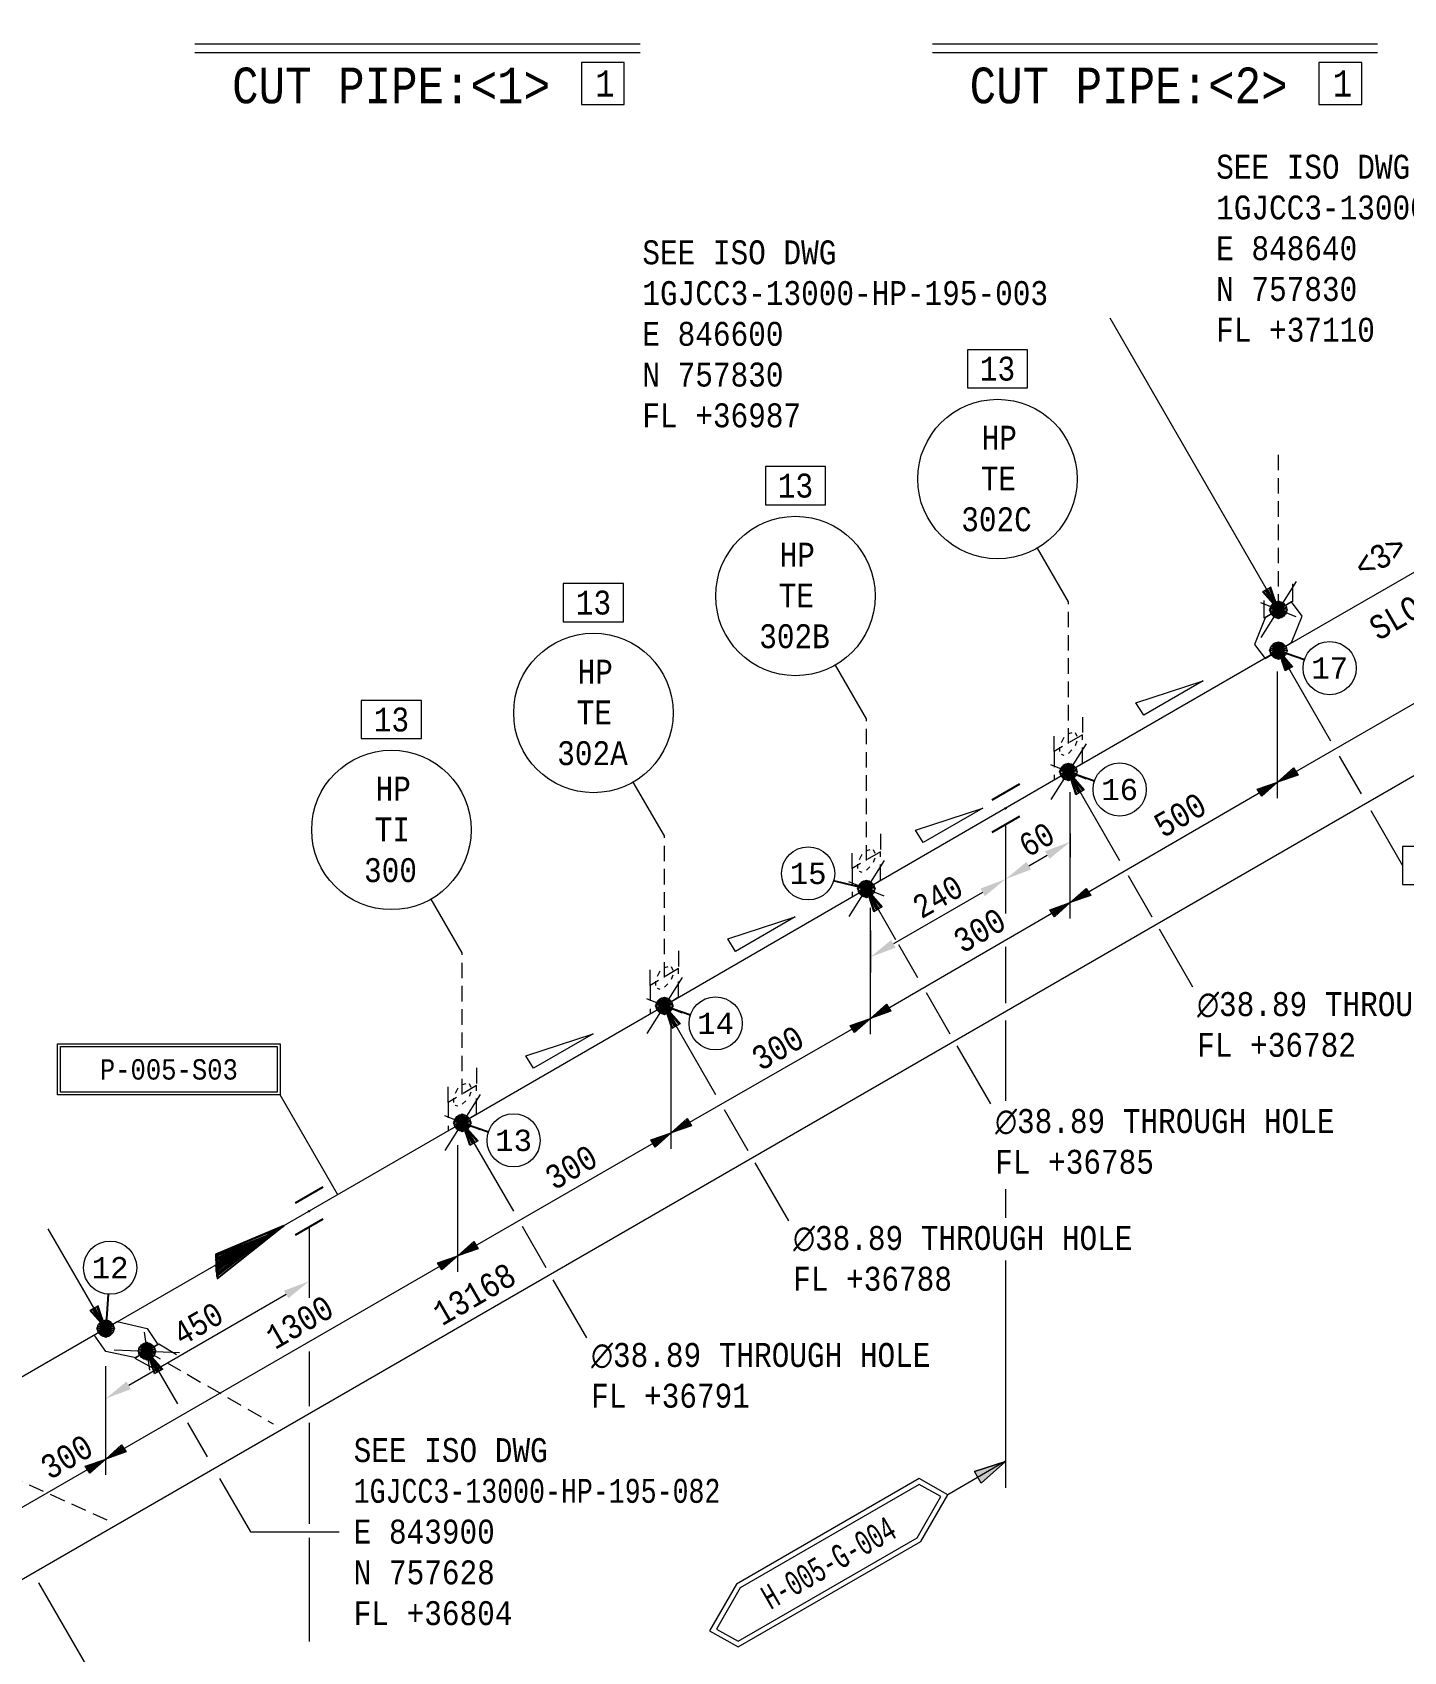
# Model space of a CAD drawing. Extents: x 0 to 841, y 0 to 594.
# Drawn here: x 288.5 to 443.3, y 307.4 to 490.2 of the extents above; entities that cross this region are included whole.
import ezdxf
from ezdxf.enums import TextEntityAlignment as Align

# ---------------------------------------------------------------- set-up
doc = ezdxf.new("R2010")
doc.units = 0
doc.header["$LTSCALE"] = 7
doc.header["$MEASUREMENT"] = 0
doc.linetypes.add('HIDDEN', pattern=[0.375, 0.25, -0.125])
for name, color, linetype in [('1', 7, 'Continuous'), ('2', 2, 'Continuous'), ('3', 7, 'Continuous'), ('4', 7, 'Continuous'), ('FAB', 2, 'Continuous'), ('SH', 4, 'Continuous'), ('SUPT', 4, 'Continuous'), ('T-TEXT1', 7, 'Continuous')]:
    doc.layers.add(name, color=color, linetype=linetype)
doc.styles.add('MARKING', font='monotxt.shx', dxfattribs={"width": 0.85, "height": 2.6})
doc.styles.get("Standard").update_dxf_attribs({"font": 'txt.shx'})
doc.styles.add('TXT', font='monotxt.shx')
doc.dimstyles.get("Standard").update_dxf_attribs({"dimtxt": 0.18, "dimasz": 0.18, "dimexe": 0.18, "dimexo": 0.0625, "dimgap": 0.09, "dimtad": 0, "dimtih": 1, "dimtoh": 1, "dimdec": 4, "dimzin": 0, "dimdsep": 46, "dimtxsty": 'Standard', "dimcen": 0.09, "dimadec": 0, "dimazin": 0, "dimtfac": 1, "dimtdec": 4, "dimtofl": 0, "dimtmove": 0, "dimatfit": 0, "dimfxl": 1, "dimtolj": 1, "dimtzin": 0, "dimarcsym": 0})

# ---------------------------------------------------------------- blocks, each defined once
blk = doc.blocks.new('ARO_E1')
at = {"layer": '2', "color": 2, "linetype": 'Continuous'}
blk.add_lwpolyline([(-1.075, -0.6125), (-1.2375, -0.4875), (0, 0), (-0.925, -0.7), (-1.2125, -0.5125), (-0.1, -0.0625), (-0.925, -0.7), (-1.2, -0.525), (-0.225, -0.1125), (-0.9375, -0.675), (-1.175, -0.5375), (-0.325, -0.175), (-0.975, -0.6625), (-1.15, -0.5625), (-0.4125, -0.225), (-0.9875, -0.6625), (-1.1375, -0.55), (-0.525, -0.3), (-1, -0.6375), (-1.1, -0.575), (-0.625, -0.35), (-1.0375, -0.625), (-1.0875, -0.5875), (-0.725, -0.425), (-1.05, -0.6125), (-1.075, -0.6125), (0, 0)], dxfattribs=at)
blk = doc.blocks.new('ARO_U1')
at = {"layer": '2', "color": 2, "linetype": 'Continuous', "xscale": 0.9999990990353698, "yscale": 0.9999990990353698, "rotation": 59.99997019629861}
blk.add_blockref('ARO_E1', (0, 0), dxfattribs=at)
blk = doc.blocks.new('L6')
at = {"layer": 'SH', "color": 4}
for p, q in [((1.58, 2.73), (-1.54, 0.93)), ((1.58, -0.91), (-1.54, -2.71))]:
    blk.add_line(p, q, dxfattribs=at)
at = {"layer": 'SUPT', "lineweight": 0}
blk.add_circle((0, 0), 0.0769, dxfattribs=at)
blk = doc.blocks.new('*D13')
at = {"layer": 'Defpoints', "color": 0, "linetype": 'Continuous', "lineweight": 0}
for p in [(319.77, 355.33), (296.82, 336), (296.82, 335.08)]:
    blk.add_point(p, dxfattribs=at)
at = {"layer": 'SUPT', "color": 4, "linetype": 'Continuous', "lineweight": 0}
for p, q in [((319.77, 355.33), (319.77, 347.52)), ((317.18, 347.75), (299.42, 337.5)), ((296.82, 335.08), (296.82, 337.73))]:
    blk.add_line(p, q, dxfattribs=at)
for points in [[(316.93, 348.18), (317.43, 347.32), (319.77, 349.25)], [(299.17, 337.93), (299.67, 337.07), (296.82, 336)]]:
    blk.add_solid(points, dxfattribs=at)
at = {"layer": 'SUPT', "color": 4, "linetype": 'Continuous', "lineweight": 0, "insert": (307.25, 344.44), "char_height": 2.6, "attachment_point": 5, "rotation": 30, "style": 'MARKING'}
blk.add_mtext('\\A1;450', dxfattribs=at)
blk = doc.blocks.new('TRI')
at = {"lineweight": 0}
blk.add_hatch(color=4, dxfattribs=at).paths.add_polyline_path([(340.4, 360.05), (339.74, 356.85), (341.07, 356.85)])
at = {"layer": 'SUPT', "lineweight": 0}
blk.add_line((340.4, 360.05), (339.74, 356.85), dxfattribs=at)
blk.add_lwpolyline([(340.4, 360.05), (341.07, 356.85), (339.74, 356.85), (340.4, 360.05), (341.07, 356.85)], dxfattribs=at)

msp = doc.modelspace()

# ---------------------------------------------------------------- linework, layer by layer
at = {"layer": '1', "color": 1, "linetype": 'Continuous', "lineweight": 0}
for p, q in [((475.67, 447.25), (429.17, 420.43)), ((429.17, 420.43), (405.47, 406.73)), ((405.47, 406.73), (382.67, 393.53)), ((382.67, 393.53), (359.87, 380.33)), ((359.87, 380.33), (337.07, 367.13)), ((337.07, 367.13), (296.82, 343.91)), ((296.82, 343.91), (276.39, 332.11))]:
    msp.add_line(p, q, dxfattribs=at)
at = {"layer": '1', "color": 2, "linetype": 'Continuous', "lineweight": 0}
for points in [[(427.37, 427.05), (429.17, 425.03), (428.32, 427.6), (427.37, 427.05)], [(427.47, 427.11), (429.17, 425.03), (428.23, 427.55)], [(427.66, 427.22), (429.17, 425.03), (428.14, 427.5)], [(427.76, 427.28), (429.17, 425.03), (427.94, 427.38)], [(406.32, 404.16), (405.47, 406.73), (407.27, 404.71), (406.32, 404.16)], [(406.42, 404.22), (405.47, 406.73), (407.18, 404.66)], [(406.61, 404.33), (405.47, 406.73), (407.09, 404.61)], [(406.71, 404.39), (405.47, 406.73), (406.89, 404.49)], [(383.52, 390.96), (382.67, 393.53), (384.47, 391.51), (383.52, 390.96)], [(383.62, 391.02), (382.67, 393.53), (384.38, 391.46)], [(383.81, 391.13), (382.67, 393.53), (384.29, 391.41)], [(383.91, 391.19), (382.67, 393.53), (384.09, 391.29)], [(360.72, 377.76), (359.87, 380.33), (361.67, 378.31), (360.72, 377.76)], [(360.82, 377.82), (359.87, 380.33), (361.58, 378.26)], [(361.01, 377.93), (359.87, 380.33), (361.49, 378.21)], [(361.11, 377.99), (359.87, 380.33), (361.29, 378.09)], [(337.92, 364.56), (337.07, 367.13), (338.87, 365.11), (337.92, 364.56)], [(338.02, 364.62), (337.07, 367.13), (338.78, 365.06)], [(338.21, 364.73), (337.07, 367.13), (338.69, 365.01)], [(338.31, 364.79), (337.07, 367.13), (338.49, 364.89)], [(295.02, 345.93), (296.82, 343.91), (295.97, 346.48), (295.02, 345.93)], [(295.11, 345.99), (296.82, 343.91), (295.88, 346.43)], [(295.31, 346.1), (296.82, 343.91), (295.78, 346.38)], [(295.41, 346.16), (296.82, 343.91), (295.59, 346.27)], [(302.32, 338.79), (301.47, 341.36), (303.27, 339.34), (302.32, 338.79)], [(302.41, 338.85), (301.47, 341.36), (303.18, 339.29)], [(302.61, 338.96), (301.47, 341.36), (303.08, 339.24)], [(302.71, 339.02), (301.47, 341.36), (302.89, 339.13)]]:
    msp.add_lwpolyline(points, dxfattribs=at)
at = {"layer": '3', "color": 2, "linetype": 'Continuous', "lineweight": 0}
for p, q in [((429.09, 405.58), (575.52, 490.2)), ((107.31, 211.62), (583.22, 486.47)), ((405.69, 391.99), (429.09, 405.58)), ((383.13, 378.92), (405.69, 391.99)), ((360.65, 366), (383.13, 378.92)), ((336.57, 352.12), (360.65, 366)), ((107.31, 219.9), (336.57, 352.12))]:
    msp.add_line(p, q, dxfattribs=at)
at = {"layer": '3', "color": 2, "linetype": 'HIDDEN', "lineweight": 0}
for p, q in [((429.17, 425.03), (429.17, 443.03)), ((405.47, 409.93), (405.47, 425.93)), ((382.67, 396.73), (382.67, 412.73)), ((407.07, 412.93), (407.07, 410.93)), ((403.87, 409.03), (403.87, 411.03)), ((407.07, 410.93), (403.87, 409.03)), ((404.47, 409.53), (404.47, 409.03)), ((404.97, 410.63), (404.67, 410.03)), ((405.87, 411.13), (405.47, 411.03)), ((406.47, 410.73), (406.27, 411.13)), ((406.27, 409.73), (406.47, 410.23)), ((404.67, 408.73), (404.97, 408.63)), ((405.47, 408.83), (405.87, 409.23)), ((359.87, 383.53), (359.87, 399.53)), ((384.27, 399.73), (384.27, 397.73)), ((381.07, 395.83), (381.07, 397.83)), ((384.27, 397.73), (381.07, 395.83)), ((382.17, 397.43), (381.87, 396.83)), ((383.07, 397.93), (382.67, 397.83)), ((383.67, 397.53), (383.47, 397.93)), ((383.47, 396.53), (383.67, 397.03)), ((381.67, 396.33), (381.67, 395.83)), ((381.87, 395.53), (382.17, 395.43)), ((382.67, 395.63), (383.07, 396.03)), ((337.07, 370.33), (337.07, 386.33)), ((361.47, 386.53), (361.47, 384.53)), ((358.27, 382.63), (358.27, 384.63)), ((361.47, 384.53), (358.27, 382.63)), ((359.37, 384.23), (359.07, 383.63)), ((360.27, 384.73), (359.87, 384.63)), ((360.87, 384.33), (360.67, 384.73)), ((360.67, 383.33), (360.87, 383.83)), ((358.87, 383.13), (358.87, 382.63)), ((359.07, 382.33), (359.37, 382.23)), ((359.87, 382.43), (360.27, 382.83)), ((338.67, 373.33), (338.67, 371.33)), ((335.47, 369.43), (335.47, 371.43)), ((338.67, 371.33), (335.47, 369.43)), ((336.57, 371.03), (336.27, 370.43)), ((337.47, 371.53), (337.07, 371.43)), ((338.07, 371.13), (337.87, 371.53)), ((336.07, 369.93), (336.07, 369.43)), ((337.07, 369.23), (337.47, 369.63)), ((337.87, 370.13), (338.07, 370.63)), ((336.27, 369.13), (336.57, 369.03))]:
    msp.add_line(p, q, dxfattribs=at)
at = {"layer": '3', "color": 2, "linetype": 'Continuous', "lineweight": 0}
for points in [[(350.51, 482.06), (355.35, 482.06), (355.35, 486.79), (350.51, 486.79), (350.51, 482.06)], [(433.75, 482.06), (438.59, 482.06), (438.59, 486.79), (433.75, 486.79), (433.75, 482.06)], [(394.07, 450.09), (400.87, 450.09), (400.87, 454.39), (394.07, 454.39), (394.07, 450.09)], [(371.27, 436.89), (378.07, 436.89), (378.07, 441.19), (371.27, 441.19), (371.27, 436.89)], [(348.47, 423.69), (355.27, 423.69), (355.27, 427.99), (348.47, 427.99), (348.47, 423.69)], [(429.93, 418.15), (429.17, 420.43), (430.76, 418.59), (429.93, 418.15)], [(430.06, 418.18), (429.17, 420.43), (430.62, 418.55)], [(430.11, 418.27), (429.17, 420.43), (430.57, 418.47)], [(430.25, 418.31), (429.17, 420.43), (430.44, 418.43)], [(325.67, 410.49), (332.47, 410.49), (332.47, 414.79), (325.67, 414.79), (325.67, 410.49)], [(431.39, 406.38), (429.09, 405.58), (430.89, 407.18), (431.39, 406.38)], [(431.29, 406.48), (429.09, 405.58), (430.99, 407.08)], [(431.29, 406.58), (429.09, 405.58), (430.99, 406.98)], [(431.19, 406.68), (429.09, 405.58), (431.09, 406.88)], [(426.79, 404.78), (429.09, 405.58), (427.29, 403.98), (426.79, 404.78)], [(426.89, 404.68), (429.09, 405.58), (427.19, 404.08)], [(426.89, 404.58), (429.09, 405.58), (427.19, 404.18)], [(426.99, 404.48), (429.09, 405.58), (427.09, 404.28)], [(443.18, 394.02), (447.58, 394.02), (447.58, 398.32), (443.18, 398.32), (443.18, 394.02)], [(407.99, 392.78), (405.69, 391.98), (407.49, 393.58), (407.99, 392.78)], [(407.89, 392.88), (405.69, 391.98), (407.59, 393.48)], [(407.89, 392.98), (405.69, 391.98), (407.59, 393.38)], [(407.79, 393.08), (405.69, 391.98), (407.69, 393.28)], [(403.39, 391.18), (405.69, 391.98), (403.89, 390.38), (403.39, 391.18)], [(403.49, 391.08), (405.69, 391.98), (403.79, 390.48)], [(403.49, 390.98), (405.69, 391.98), (403.79, 390.58)], [(403.59, 390.88), (405.69, 391.98), (403.69, 390.68)], [(385.43, 379.72), (383.13, 378.92), (384.93, 380.52), (385.43, 379.72)], [(385.33, 379.82), (383.13, 378.92), (385.03, 380.42)], [(385.33, 379.92), (383.13, 378.92), (385.03, 380.32)], [(385.23, 380.02), (383.13, 378.92), (385.13, 380.22)], [(380.83, 378.12), (383.13, 378.92), (381.33, 377.32), (380.83, 378.12)], [(380.93, 378.02), (383.13, 378.92), (381.23, 377.42)], [(380.93, 377.92), (383.13, 378.92), (381.23, 377.52)], [(381.03, 377.82), (383.13, 378.92), (381.13, 377.62)], [(362.95, 366.8), (360.65, 366), (362.45, 367.6), (362.95, 366.8)], [(362.85, 366.9), (360.65, 366), (362.55, 367.5)], [(362.85, 367), (360.65, 366), (362.55, 367.4)], [(358.35, 365.2), (360.65, 366), (358.85, 364.4), (358.35, 365.2)], [(358.45, 365.1), (360.65, 366), (358.75, 364.5)], [(358.45, 365), (360.65, 366), (358.75, 364.6)], [(358.55, 364.9), (360.65, 366), (358.65, 364.7)], [(362.75, 367.1), (360.65, 366), (362.65, 367.3)], [(338.87, 352.92), (336.57, 352.12), (338.37, 353.72), (338.87, 352.92)], [(338.77, 353.02), (336.57, 352.12), (338.47, 353.62)], [(338.77, 353.12), (336.57, 352.12), (338.47, 353.52)], [(338.67, 353.22), (336.57, 352.12), (338.57, 353.42)], [(334.27, 351.32), (336.57, 352.12), (334.77, 350.52), (334.27, 351.32)], [(334.37, 351.22), (336.57, 352.12), (334.67, 350.62)], [(334.37, 351.12), (336.57, 352.12), (334.67, 350.72)], [(334.47, 351.02), (336.57, 352.12), (334.57, 350.82)], [(294.52, 328.38), (296.82, 329.18), (295.02, 327.58), (294.52, 328.38)], [(294.62, 328.28), (296.82, 329.18), (294.92, 327.68)], [(294.62, 328.18), (296.82, 329.18), (294.92, 327.78)], [(294.72, 328.08), (296.82, 329.18), (294.82, 327.88)], [(299.12, 329.98), (296.82, 329.18), (298.62, 330.78), (299.12, 329.98)], [(299.02, 330.08), (296.82, 329.18), (298.72, 330.68)], [(299.02, 330.18), (296.82, 329.18), (298.72, 330.58)], [(298.92, 330.28), (296.82, 329.18), (298.82, 330.48)]]:
    msp.add_lwpolyline(points, dxfattribs=at)
for centre in [(397.47, 439.79), (374.67, 426.59), (351.87, 413.39), (329.07, 400.19)]:
    msp.add_circle(centre, 9, dxfattribs=at)
at = {"layer": '4', "color": 2, "linetype": 'HIDDEN', "lineweight": 0}
for p, q in [((407.07, 410.93), (403.87, 409.03)), ((407.07, 407.73), (407.07, 410.93)), ((403.87, 409.03), (403.87, 405.83)), ((405.47, 406.73), (407.07, 407.73)), ((403.87, 405.83), (405.47, 406.73)), ((384.27, 397.73), (381.07, 395.83)), ((384.27, 394.53), (384.27, 397.73)), ((381.07, 395.83), (381.07, 392.63)), ((381.07, 392.63), (382.67, 393.53)), ((382.67, 393.53), (384.27, 394.53)), ((361.47, 384.53), (358.27, 382.63)), ((361.47, 381.33), (361.47, 384.53)), ((358.27, 382.63), (358.27, 379.43)), ((358.27, 379.43), (359.87, 380.33)), ((359.87, 380.33), (361.47, 381.33)), ((338.67, 371.33), (335.47, 369.43)), ((338.67, 368.13), (338.67, 371.33)), ((335.47, 369.43), (335.47, 366.23)), ((337.07, 367.13), (338.67, 368.13)), ((335.47, 366.23), (337.07, 367.13))]:
    msp.add_line(p, q, dxfattribs=at)
at = {"layer": '4', "color": 2, "linetype": 'Continuous', "lineweight": 0}
for points in [[(420.67, 417.03), (413.97, 413.13), (413.07, 414.53), (420.67, 417.03)], [(395.8, 402.65), (389.1, 398.75), (388.2, 400.15), (395.8, 402.65)], [(374.62, 390.38), (367.92, 386.48), (367.02, 387.88), (374.62, 390.38)], [(351.82, 377.18), (345.12, 373.28), (344.22, 374.68), (351.82, 377.18)]]:
    msp.add_lwpolyline(points, dxfattribs=at)
at = {"layer": 'FAB', "color": 2, "linetype": 'Continuous', "lineweight": 0}
for p, q in [((306.89, 488.91), (357.13, 488.91)), ((390.13, 488.91), (440.37, 488.91)), ((306.89, 487.93), (357.13, 487.93)), ((390.13, 487.93), (440.37, 487.93))]:
    msp.add_line(p, q, dxfattribs=at)
at = {"layer": 'FAB', "lineweight": 0}
for p, q in [((429.17, 425.03), (410.17, 457.94)), ((429.17, 420.43), (435.06, 410.23)), ((436.04, 408.53), (438.5, 404.27)), ((405.47, 406.73), (411.24, 396.74)), ((439.59, 402.38), (443.18, 396.17)), ((412.21, 395.05), (414.9, 390.39)), ((382.67, 393.53), (385.96, 387.83)), ((415.7, 389.01), (419.47, 382.48)), ((386.3, 387.24), (388.44, 383.54)), ((359.87, 380.33), (365.64, 370.34)), ((389.41, 381.85), (392.1, 377.19)), ((392.9, 375.81), (396.67, 369.28)), ((366.61, 368.65), (369.3, 363.99)), ((337.07, 367.13), (342.84, 357.14)), ((370.1, 362.61), (373.87, 356.08)), ((296.82, 343.91), (290.32, 355.17)), ((343.81, 355.45), (346.5, 350.79)), ((347.3, 349.41), (351.07, 342.88)), ((301.47, 341.36), (304.91, 335.4)), ((306.06, 333.27), (308.28, 329.43)), ((309.68, 327), (313.16, 320.98)), ((289.25, 315.2), (295.22, 304.85))]:
    msp.add_line(p, q, dxfattribs=at)
at = {"layer": 'FAB', "linetype": 'Continuous', "lineweight": 0}
for p, q in [((405.47, 425.93), (401.97, 431.99)), ((382.67, 412.73), (379.17, 418.79)), ((429.09, 403.79), (429.09, 418.06)), ((359.87, 399.53), (356.37, 405.59)), ((405.69, 390.19), (405.69, 404.46)), ((337.07, 386.33), (333.57, 392.39)), ((383.13, 377.13), (383.13, 391.4)), ((360.65, 364.21), (360.65, 378.48)), ((323.01, 359.02), (316.51, 370.28)), ((336.57, 350.33), (336.57, 364.6)), ((296.82, 327.39), (296.82, 339.66)), ((313.16, 320.98), (323.16, 320.98))]:
    msp.add_line(p, q, dxfattribs=at)
at = {"layer": 'FAB'}
for p, q in [((429.17, 420.43), (432.12, 419.42)), ((405.47, 406.73), (408.42, 405.72)), ((382.67, 393.53), (378.98, 394.44)), ((359.87, 380.33), (362.82, 379.32)), ((337.07, 367.13), (340.02, 366.12)), ((297.1, 347.79), (296.82, 343.91))]:
    msp.add_line(p, q, dxfattribs=at)
at = {"layer": 'FAB', "color": 2, "linetype": 'Continuous', "lineweight": 0}
for points in [[(291.4, 376.05), (316.51, 376.05), (316.51, 370.28), (291.4, 370.28)], [(291.72, 375.73), (316.19, 375.73), (316.19, 370.6), (291.72, 370.6)]]:
    msp.add_lwpolyline(points, close=True, dxfattribs=at)
for centre in [(434.96, 418.45), (411.26, 404.75), (376.1, 395.28), (365.66, 378.35), (342.86, 365.15), (297.32, 350.78)]:
    msp.add_circle(centre, 3, dxfattribs=at)
at = {"layer": 'SUPT', "color": 4, "linetype": 'Continuous', "lineweight": 0}
for p, q in [((398.39, 400.81), (398.39, 392.91)), ((398.39, 400.81), (398.39, 392.91)), ((405.69, 399.77), (405.69, 397.12)), ((400.99, 396.14), (403.09, 397.35)), ((395.79, 393.14), (385.72, 387.33)), ((383.13, 388.83), (383.13, 384.1))]:
    msp.add_line(p, q, dxfattribs=at)
at = {"layer": 'SUPT', "linetype": 'Continuous', "lineweight": 0}
for p, q in [((398.39, 392.91), (398.39, 390.76)), ((398.39, 386.98), (398.39, 380.63)), ((398.39, 378.66), (398.39, 369.63)), ((398.39, 359.66), (398.39, 356.41)), ((398.39, 351.6), (398.39, 325.93)), ((319.77, 347.52), (319.77, 347.37)), ((319.77, 341.33), (319.77, 335.15)), ((319.77, 333.28), (319.77, 321.86)), ((398.39, 328.93), (391.86, 325.16)), ((319.77, 320.29), (319.77, 308.57))]:
    msp.add_line(p, q, dxfattribs=at)
for points in [[(368.02, 315.05), (364.96, 309.78), (368.2, 307.97), (388.8, 319.88), (391.86, 325.16), (388.62, 326.97)], [(388.63, 326.32), (368.43, 314.64), (365.74, 309.99), (368.2, 308.62), (388.39, 320.3), (391.09, 324.94)]]:
    msp.add_lwpolyline(points, close=True, dxfattribs=at)
at = {"layer": 'SUPT', "color": 4, "linetype": 'Continuous', "lineweight": 0}
for points in [[(402.84, 397.79), (403.34, 396.92), (405.69, 398.85)], [(400.74, 396.57), (401.24, 395.71), (398.39, 394.64)], [(395.54, 393.57), (396.04, 392.71), (398.39, 394.64)], [(385.47, 387.76), (385.97, 386.9), (383.13, 385.83)]]:
    msp.add_solid(points, dxfattribs=at)
at = {"layer": 'T-TEXT1', "color": 2, "linetype": 'Continuous', "lineweight": 0}
for p, q in [((431.19, 428.22), (427.19, 421.92)), ((431.19, 424.22), (427.19, 425.82)), ((407.49, 409.92), (403.49, 403.62)), ((407.49, 405.92), (403.49, 407.52)), ((384.69, 396.72), (380.69, 390.42)), ((384.69, 392.72), (380.69, 394.32)), ((361.89, 383.52), (357.89, 377.22)), ((361.89, 379.52), (357.89, 381.12)), ((339.09, 370.32), (335.09, 364.02)), ((339.09, 366.32), (335.09, 367.92)), ((301.17, 343.51), (301.77, 339.21)), ((297.77, 341.51), (305.17, 341.21))]:
    msp.add_line(p, q, dxfattribs=at)
at = {"layer": 'T-TEXT1', "color": 2, "linetype": 'HIDDEN', "lineweight": 0}
for p, q in [((301.47, 341.36), (315.74, 333.16)), ((280.99, 329.51), (296.99, 322.31))]:
    msp.add_line(p, q, dxfattribs=at)
at = {"layer": 'T-TEXT1', "color": 2, "linetype": 'Continuous', "lineweight": 0}
for points in [[(430.77, 427.98), (430.77, 425.98), (427.57, 424.08), (427.57, 426.08)], [(429.17, 420.43), (430.67, 421.33), (431.87, 424.33), (430.67, 425.93), (427.67, 424.13), (426.47, 421.13), (427.67, 419.53), (429.17, 420.43)], [(429.17, 426.03), (429.37, 425.93), (429.47, 425.93), (429.67, 425.83), (429.77, 425.73), (429.87, 425.63), (429.97, 425.53), (430.07, 425.33), (430.07, 425.23), (430.17, 425.03), (430.07, 424.83), (430.07, 424.73), (429.97, 424.53), (429.87, 424.43), (429.77, 424.33), (429.67, 424.23), (429.47, 424.13), (429.37, 424.13), (429.17, 424.13), (428.97, 424.13), (428.87, 424.13), (428.67, 424.23), (428.57, 424.33), (428.47, 424.43), (428.37, 424.53), (428.27, 424.73), (428.27, 424.83), (428.27, 425.03), (428.27, 425.23), (428.27, 425.33), (428.37, 425.53), (428.47, 425.63), (428.57, 425.73), (428.67, 425.83), (428.87, 425.93), (428.97, 425.93), (429.17, 426.03), (429.17, 426.03), (429.37, 425.93), (429.17, 424.03), (428.97, 424.13), (429.17, 426.03), (429.37, 425.93), (429.47, 425.93), (428.97, 424.13), (428.87, 424.13), (429.37, 425.93), (429.47, 425.93), (429.67, 425.83), (428.87, 424.13), (428.67, 424.23), (429.47, 425.93), (429.67, 425.83), (429.77, 425.73), (428.67, 424.23), (428.57, 424.33), (429.67, 425.83), (429.77, 425.73), (429.87, 425.63), (428.57, 424.33), (428.47, 424.43), (429.77, 425.73), (429.87, 425.63), (429.97, 425.53), (428.47, 424.43), (428.37, 424.53), (429.87, 425.63), (429.97, 425.53), (430.07, 425.33), (428.37, 424.53), (428.27, 424.73), (429.97, 425.53), (430.07, 425.33), (430.07, 425.23), (428.27, 424.73), (428.27, 424.83), (430.07, 425.33), (430.07, 425.23), (430.17, 425.03), (428.27, 424.83), (428.17, 425.03), (430.07, 425.23), (430.17, 425.03), (430.07, 424.83), (428.17, 425.03), (428.27, 425.23), (430.17, 425.03), (430.07, 424.83), (430.07, 424.73), (428.27, 425.23), (428.27, 425.33), (430.07, 424.83), (430.07, 424.73), (429.97, 424.53), (428.27, 425.33), (428.37, 425.53), (430.07, 424.73)], [(430.07, 424.73), (429.97, 424.53), (429.87, 424.43), (428.37, 425.53), (428.47, 425.63), (429.97, 424.53), (429.87, 424.43), (429.77, 424.33), (428.47, 425.63), (428.57, 425.73), (429.87, 424.43), (429.77, 424.33), (429.67, 424.23), (428.57, 425.73), (428.67, 425.83), (429.77, 424.33), (429.67, 424.23), (429.47, 424.13), (428.67, 425.83), (428.87, 425.93), (429.67, 424.23), (429.47, 424.13), (429.37, 424.13), (428.87, 425.93), (428.97, 425.93), (429.47, 424.13), (429.37, 424.13), (429.17, 424.03), (428.97, 425.93), (429.17, 426.03), (429.37, 424.13)], [(429.17, 421.43), (429.37, 421.33), (429.47, 421.33), (429.67, 421.23), (429.77, 421.13), (429.87, 421.03), (429.97, 420.93), (430.07, 420.73), (430.07, 420.63), (430.17, 420.43), (430.07, 420.23), (430.07, 420.13), (429.97, 419.93), (429.87, 419.83), (429.77, 419.73), (429.67, 419.63), (429.47, 419.53), (429.37, 419.53), (429.17, 419.53), (428.97, 419.53), (428.87, 419.53), (428.67, 419.63), (428.57, 419.73), (428.47, 419.83), (428.37, 419.93), (428.27, 420.13), (428.27, 420.23), (428.27, 420.43), (428.27, 420.63), (428.27, 420.73), (428.37, 420.93), (428.47, 421.03), (428.57, 421.13), (428.67, 421.23), (428.87, 421.33), (428.97, 421.33), (429.17, 421.43), (429.17, 421.43), (429.37, 421.33), (429.17, 419.43), (428.97, 419.53), (429.17, 421.43), (429.37, 421.33), (429.47, 421.33), (428.97, 419.53), (428.87, 419.53), (429.37, 421.33), (429.47, 421.33), (429.67, 421.23), (428.87, 419.53), (428.67, 419.63), (429.47, 421.33), (429.67, 421.23), (429.77, 421.13), (428.67, 419.63), (428.57, 419.73), (429.67, 421.23), (429.77, 421.13), (429.87, 421.03), (428.57, 419.73), (428.47, 419.83), (429.77, 421.13), (429.87, 421.03), (429.97, 420.93), (428.47, 419.83), (428.37, 419.93), (429.87, 421.03), (429.97, 420.93), (430.07, 420.73), (428.37, 419.93), (428.27, 420.13), (429.97, 420.93), (430.07, 420.73), (430.07, 420.63), (428.27, 420.13), (428.27, 420.23), (430.07, 420.73), (430.07, 420.63), (430.17, 420.43), (428.27, 420.23), (428.17, 420.43), (430.07, 420.63), (430.17, 420.43), (430.07, 420.23), (428.17, 420.43), (428.27, 420.63), (430.17, 420.43), (430.07, 420.23), (430.07, 420.13), (428.27, 420.63), (428.27, 420.73), (430.07, 420.23), (430.07, 420.13), (429.97, 419.93), (428.27, 420.73), (428.37, 420.93), (430.07, 420.13)], [(430.07, 420.13), (429.97, 419.93), (429.87, 419.83), (428.37, 420.93), (428.47, 421.03), (429.97, 419.93), (429.87, 419.83), (429.77, 419.73), (428.47, 421.03), (428.57, 421.13), (429.87, 419.83), (429.77, 419.73), (429.67, 419.63), (428.57, 421.13), (428.67, 421.23), (429.77, 419.73), (429.67, 419.63), (429.47, 419.53), (428.67, 421.23), (428.87, 421.33), (429.67, 419.63), (429.47, 419.53), (429.37, 419.53), (428.87, 421.33), (428.97, 421.33), (429.47, 419.53), (429.37, 419.53), (429.17, 419.43), (428.97, 421.33), (429.17, 421.43), (429.37, 419.53)], [(405.47, 407.73), (405.67, 407.63), (405.77, 407.63), (405.97, 407.53), (406.07, 407.43), (406.17, 407.33), (406.27, 407.23), (406.37, 407.03), (406.37, 406.93), (406.47, 406.73), (406.37, 406.53), (406.37, 406.43), (406.27, 406.23), (406.17, 406.13), (406.07, 406.03), (405.97, 405.93), (405.77, 405.83), (405.67, 405.83), (405.47, 405.83), (405.27, 405.83), (405.17, 405.83), (404.97, 405.93), (404.87, 406.03), (404.77, 406.13), (404.67, 406.23), (404.57, 406.43), (404.57, 406.53), (404.57, 406.73), (404.57, 406.93), (404.57, 407.03), (404.67, 407.23), (404.77, 407.33), (404.87, 407.43), (404.97, 407.53), (405.17, 407.63), (405.27, 407.63), (405.47, 407.73), (405.47, 407.73), (405.67, 407.63), (405.47, 405.73), (405.27, 405.83), (405.47, 407.73), (405.67, 407.63), (405.77, 407.63), (405.27, 405.83), (405.17, 405.83), (405.67, 407.63), (405.77, 407.63), (405.97, 407.53), (405.17, 405.83), (404.97, 405.93), (405.77, 407.63), (405.97, 407.53), (406.07, 407.43), (404.97, 405.93), (404.87, 406.03), (405.97, 407.53), (406.07, 407.43), (406.17, 407.33), (404.87, 406.03), (404.77, 406.13), (406.07, 407.43), (406.17, 407.33), (406.27, 407.23), (404.77, 406.13), (404.67, 406.23), (406.17, 407.33), (406.27, 407.23), (406.37, 407.03), (404.67, 406.23), (404.57, 406.43), (406.27, 407.23), (406.37, 407.03), (406.37, 406.93), (404.57, 406.43), (404.57, 406.53), (406.37, 407.03), (406.37, 406.93), (406.47, 406.73), (404.57, 406.53), (404.47, 406.73), (406.37, 406.93), (406.47, 406.73), (406.37, 406.53), (404.47, 406.73), (404.57, 406.93), (406.47, 406.73), (406.37, 406.53), (406.37, 406.43), (404.57, 406.93), (404.57, 407.03), (406.37, 406.53), (406.37, 406.43), (406.27, 406.23), (404.57, 407.03), (404.67, 407.23), (406.37, 406.43)], [(406.37, 406.43), (406.27, 406.23), (406.17, 406.13), (404.67, 407.23), (404.77, 407.33), (406.27, 406.23), (406.17, 406.13), (406.07, 406.03), (404.77, 407.33), (404.87, 407.43), (406.17, 406.13), (406.07, 406.03), (405.97, 405.93), (404.87, 407.43), (404.97, 407.53), (406.07, 406.03), (405.97, 405.93), (405.77, 405.83), (404.97, 407.53), (405.17, 407.63), (405.97, 405.93), (405.77, 405.83), (405.67, 405.83), (405.17, 407.63), (405.27, 407.63), (405.77, 405.83), (405.67, 405.83), (405.47, 405.73), (405.27, 407.63), (405.47, 407.73), (405.67, 405.83)], [(382.67, 394.53), (382.87, 394.43), (382.97, 394.43), (383.17, 394.33), (383.27, 394.23), (383.37, 394.13), (383.47, 394.03), (383.57, 393.83), (383.57, 393.73), (383.67, 393.53), (383.57, 393.33), (383.57, 393.23), (383.47, 393.03), (383.37, 392.93), (383.27, 392.83), (383.17, 392.73), (382.97, 392.63), (382.87, 392.63), (382.67, 392.63), (382.47, 392.63), (382.37, 392.63), (382.17, 392.73), (382.07, 392.83), (381.97, 392.93), (381.87, 393.03), (381.77, 393.23), (381.77, 393.33), (381.77, 393.53), (381.77, 393.73), (381.77, 393.83), (381.87, 394.03), (381.97, 394.13), (382.07, 394.23), (382.17, 394.33), (382.37, 394.43), (382.47, 394.43), (382.67, 394.53), (382.67, 394.53), (382.87, 394.43), (382.67, 392.53), (382.47, 392.63), (382.67, 394.53), (382.87, 394.43), (382.97, 394.43), (382.47, 392.63), (382.37, 392.63), (382.87, 394.43), (382.97, 394.43), (383.17, 394.33), (382.37, 392.63), (382.17, 392.73), (382.97, 394.43), (383.17, 394.33), (383.27, 394.23), (382.17, 392.73), (382.07, 392.83), (383.17, 394.33), (383.27, 394.23), (383.37, 394.13), (382.07, 392.83), (381.97, 392.93), (383.27, 394.23), (383.37, 394.13), (383.47, 394.03), (381.97, 392.93), (381.87, 393.03), (383.37, 394.13), (383.47, 394.03), (383.57, 393.83), (381.87, 393.03), (381.77, 393.23), (383.47, 394.03), (383.57, 393.83), (383.57, 393.73), (381.77, 393.23), (381.77, 393.33), (383.57, 393.83), (383.57, 393.73), (383.67, 393.53), (381.77, 393.33), (381.67, 393.53), (383.57, 393.73), (383.67, 393.53), (383.57, 393.33), (381.67, 393.53), (381.77, 393.73), (383.67, 393.53), (383.57, 393.33), (383.57, 393.23), (381.77, 393.73), (381.77, 393.83), (383.57, 393.33), (383.57, 393.23), (383.47, 393.03), (381.77, 393.83), (381.87, 394.03), (383.57, 393.23)], [(383.57, 393.23), (383.47, 393.03), (383.37, 392.93), (381.87, 394.03), (381.97, 394.13), (383.47, 393.03), (383.37, 392.93), (383.27, 392.83), (381.97, 394.13), (382.07, 394.23), (383.37, 392.93), (383.27, 392.83), (383.17, 392.73), (382.07, 394.23), (382.17, 394.33), (383.27, 392.83), (383.17, 392.73), (382.97, 392.63), (382.17, 394.33), (382.37, 394.43), (383.17, 392.73), (382.97, 392.63), (382.87, 392.63), (382.37, 394.43), (382.47, 394.43), (382.97, 392.63), (382.87, 392.63), (382.67, 392.53), (382.47, 394.43), (382.67, 394.53), (382.87, 392.63)], [(359.87, 381.33), (360.07, 381.23), (360.17, 381.23), (360.37, 381.13), (360.47, 381.03), (360.57, 380.93), (360.67, 380.83), (360.77, 380.63), (360.77, 380.53), (360.87, 380.33), (360.77, 380.13), (360.77, 380.03), (360.67, 379.83), (360.57, 379.73), (360.47, 379.63), (360.37, 379.53), (360.17, 379.43), (360.07, 379.43), (359.87, 379.43), (359.67, 379.43), (359.57, 379.43), (359.37, 379.53), (359.27, 379.63), (359.17, 379.73), (359.07, 379.83), (358.97, 380.03), (358.97, 380.13), (358.97, 380.33), (358.97, 380.53), (358.97, 380.63), (359.07, 380.83), (359.17, 380.93), (359.27, 381.03), (359.37, 381.13), (359.57, 381.23), (359.67, 381.23), (359.87, 381.33), (359.87, 381.33), (360.07, 381.23), (359.87, 379.33), (359.67, 379.43), (359.87, 381.33), (360.07, 381.23), (360.17, 381.23), (359.67, 379.43), (359.57, 379.43), (360.07, 381.23), (360.17, 381.23), (360.37, 381.13), (359.57, 379.43), (359.37, 379.53), (360.17, 381.23), (360.37, 381.13), (360.47, 381.03), (359.37, 379.53), (359.27, 379.63), (360.37, 381.13), (360.47, 381.03), (360.57, 380.93), (359.27, 379.63), (359.17, 379.73), (360.47, 381.03), (360.57, 380.93), (360.67, 380.83), (359.17, 379.73), (359.07, 379.83), (360.57, 380.93), (360.67, 380.83), (360.77, 380.63), (359.07, 379.83), (358.97, 380.03), (360.67, 380.83), (360.77, 380.63), (360.77, 380.53), (358.97, 380.03), (358.97, 380.13), (360.77, 380.63), (360.77, 380.53), (360.87, 380.33), (358.97, 380.13), (358.87, 380.33), (360.77, 380.53), (360.87, 380.33), (360.77, 380.13), (358.87, 380.33), (358.97, 380.53), (360.87, 380.33), (360.77, 380.13), (360.77, 380.03), (358.97, 380.53), (358.97, 380.63), (360.77, 380.13), (360.77, 380.03), (360.67, 379.83), (358.97, 380.63), (359.07, 380.83), (360.77, 380.03)], [(360.77, 380.03), (360.67, 379.83), (360.57, 379.73), (359.07, 380.83), (359.17, 380.93), (360.67, 379.83), (360.57, 379.73), (360.47, 379.63), (359.17, 380.93), (359.27, 381.03), (360.57, 379.73), (360.47, 379.63), (360.37, 379.53), (359.27, 381.03), (359.37, 381.13), (360.47, 379.63), (360.37, 379.53), (360.17, 379.43), (359.37, 381.13), (359.57, 381.23), (360.37, 379.53), (360.17, 379.43), (360.07, 379.43), (359.57, 381.23), (359.67, 381.23), (360.17, 379.43), (360.07, 379.43), (359.87, 379.33), (359.67, 381.23), (359.87, 381.33), (360.07, 379.43)], [(337.07, 368.13), (337.27, 368.03), (337.37, 368.03), (337.57, 367.93), (337.67, 367.83), (337.77, 367.73), (337.87, 367.63), (337.97, 367.43), (337.97, 367.33), (338.07, 367.13), (337.97, 366.93), (337.97, 366.83), (337.87, 366.63), (337.77, 366.53), (337.67, 366.43), (337.57, 366.33), (337.37, 366.23), (337.27, 366.23), (337.07, 366.23), (336.87, 366.23), (336.77, 366.23), (336.57, 366.33), (336.47, 366.43), (336.37, 366.53), (336.27, 366.63), (336.17, 366.83), (336.17, 366.93), (336.17, 367.13), (336.17, 367.33), (336.17, 367.43), (336.27, 367.63), (336.37, 367.73), (336.47, 367.83), (336.57, 367.93), (336.77, 368.03), (336.87, 368.03), (337.07, 368.13), (337.07, 368.13), (337.27, 368.03), (337.07, 366.13), (336.87, 366.23), (337.07, 368.13), (337.27, 368.03), (337.37, 368.03), (336.87, 366.23), (336.77, 366.23), (337.27, 368.03), (337.37, 368.03), (337.57, 367.93), (336.77, 366.23), (336.57, 366.33), (337.37, 368.03), (337.57, 367.93), (337.67, 367.83), (336.57, 366.33), (336.47, 366.43), (337.57, 367.93), (337.67, 367.83), (337.77, 367.73), (336.47, 366.43), (336.37, 366.53), (337.67, 367.83), (337.77, 367.73), (337.87, 367.63), (336.37, 366.53), (336.27, 366.63), (337.77, 367.73), (337.87, 367.63), (337.97, 367.43), (336.27, 366.63), (336.17, 366.83), (337.87, 367.63), (337.97, 367.43), (337.97, 367.33), (336.17, 366.83), (336.17, 366.93), (337.97, 367.43), (337.97, 367.33), (338.07, 367.13), (336.17, 366.93), (336.07, 367.13), (337.97, 367.33), (338.07, 367.13), (337.97, 366.93), (336.07, 367.13), (336.17, 367.33), (338.07, 367.13), (337.97, 366.93), (337.97, 366.83), (336.17, 367.33), (336.17, 367.43), (337.97, 366.93), (337.97, 366.83), (337.87, 366.63), (336.17, 367.43), (336.27, 367.63), (337.97, 366.83)], [(337.97, 366.83), (337.87, 366.63), (337.77, 366.53), (336.27, 367.63), (336.37, 367.73), (337.87, 366.63), (337.77, 366.53), (337.67, 366.43), (336.37, 367.73), (336.47, 367.83), (337.77, 366.53), (337.67, 366.43), (337.57, 366.33), (336.47, 367.83), (336.57, 367.93), (337.67, 366.43), (337.57, 366.33), (337.37, 366.23), (336.57, 367.93), (336.77, 368.03), (337.57, 366.33), (337.37, 366.23), (337.27, 366.23), (336.77, 368.03), (336.87, 368.03), (337.37, 366.23), (337.27, 366.23), (337.07, 366.13), (336.87, 368.03), (337.07, 368.13), (337.27, 366.23)], [(296.82, 343.91), (298.12, 344.71), (301.52, 343.91), (302.72, 342.11), (300.22, 340.61), (296.82, 341.31), (295.52, 343.21), (296.82, 343.91)], [(296.82, 344.91), (297.02, 344.81), (297.12, 344.81), (297.32, 344.71), (297.42, 344.61), (297.52, 344.51), (297.62, 344.41), (297.72, 344.21), (297.72, 344.11), (297.82, 343.91), (297.72, 343.71), (297.72, 343.61), (297.62, 343.41), (297.52, 343.31), (297.42, 343.21), (297.32, 343.11), (297.12, 343.01), (297.02, 343.01), (296.82, 343.01), (296.62, 343.01), (296.52, 343.01), (296.32, 343.11), (296.22, 343.21), (296.12, 343.31), (296.02, 343.41), (295.92, 343.61), (295.92, 343.71), (295.92, 343.91), (295.92, 344.11), (295.92, 344.21), (296.02, 344.41), (296.12, 344.51), (296.22, 344.61), (296.32, 344.71), (296.52, 344.81), (296.62, 344.81), (296.82, 344.91), (296.82, 344.91), (297.02, 344.81), (296.82, 342.91), (296.62, 343.01), (296.82, 344.91), (297.02, 344.81), (297.12, 344.81), (296.62, 343.01), (296.52, 343.01), (297.02, 344.81), (297.12, 344.81), (297.32, 344.71), (296.52, 343.01), (296.32, 343.11), (297.12, 344.81), (297.32, 344.71), (297.42, 344.61), (296.32, 343.11), (296.22, 343.21), (297.32, 344.71), (297.42, 344.61), (297.52, 344.51), (296.22, 343.21), (296.12, 343.31), (297.42, 344.61), (297.52, 344.51), (297.62, 344.41), (296.12, 343.31), (296.02, 343.41), (297.52, 344.51), (297.62, 344.41), (297.72, 344.21), (296.02, 343.41), (295.92, 343.61), (297.62, 344.41), (297.72, 344.21), (297.72, 344.11), (295.92, 343.61), (295.92, 343.71), (297.72, 344.21), (297.72, 344.11), (297.82, 343.91), (295.92, 343.71), (295.82, 343.91), (297.72, 344.11), (297.82, 343.91), (297.72, 343.71), (295.82, 343.91), (295.92, 344.11), (297.82, 343.91), (297.72, 343.71), (297.72, 343.61), (295.92, 344.11), (295.92, 344.21), (297.72, 343.71), (297.72, 343.61), (297.62, 343.41), (295.92, 344.21), (296.02, 344.41), (297.72, 343.61)], [(297.72, 343.61), (297.62, 343.41), (297.52, 343.31), (296.02, 344.41), (296.12, 344.51), (297.62, 343.41), (297.52, 343.31), (297.42, 343.21), (296.12, 344.51), (296.22, 344.61), (297.52, 343.31), (297.42, 343.21), (297.32, 343.11), (296.22, 344.61), (296.32, 344.71), (297.42, 343.21), (297.32, 343.11), (297.12, 343.01), (296.32, 344.71), (296.52, 344.81), (297.32, 343.11), (297.12, 343.01), (297.02, 343.01), (296.52, 344.81), (296.62, 344.81), (297.12, 343.01), (297.02, 343.01), (296.82, 342.91), (296.62, 344.81), (296.82, 344.91), (297.02, 343.01)], [(304.82, 340.96), (302.82, 342.16), (300.12, 340.56), (302.12, 339.46)], [(301.47, 342.36), (301.67, 342.26), (301.77, 342.26), (301.97, 342.16), (302.07, 342.06), (302.17, 341.96), (302.27, 341.86), (302.37, 341.66), (302.37, 341.56), (302.47, 341.36), (302.37, 341.16), (302.37, 341.06), (302.27, 340.86), (302.17, 340.76), (302.07, 340.66), (301.97, 340.56), (301.77, 340.46), (301.67, 340.46), (301.47, 340.46), (301.27, 340.46), (301.17, 340.46), (300.97, 340.56), (300.87, 340.66), (300.77, 340.76), (300.67, 340.86), (300.57, 341.06), (300.57, 341.16), (300.57, 341.36), (300.57, 341.56), (300.57, 341.66), (300.67, 341.86), (300.77, 341.96), (300.87, 342.06), (300.97, 342.16), (301.17, 342.26), (301.27, 342.26), (301.47, 342.36), (301.47, 342.36), (301.67, 342.26), (301.47, 340.36), (301.27, 340.46), (301.47, 342.36), (301.67, 342.26), (301.77, 342.26), (301.27, 340.46), (301.17, 340.46), (301.67, 342.26), (301.77, 342.26), (301.97, 342.16), (301.17, 340.46), (300.97, 340.56), (301.77, 342.26), (301.97, 342.16), (302.07, 342.06), (300.97, 340.56), (300.87, 340.66), (301.97, 342.16), (302.07, 342.06), (302.17, 341.96), (300.87, 340.66), (300.77, 340.76), (302.07, 342.06), (302.17, 341.96), (302.27, 341.86), (300.77, 340.76), (300.67, 340.86), (302.17, 341.96), (302.27, 341.86), (302.37, 341.66), (300.67, 340.86), (300.57, 341.06), (302.27, 341.86), (302.37, 341.66), (302.37, 341.56), (300.57, 341.06), (300.57, 341.16), (302.37, 341.66), (302.37, 341.56), (302.47, 341.36), (300.57, 341.16), (300.47, 341.36), (302.37, 341.56), (302.47, 341.36), (302.37, 341.16), (300.47, 341.36), (300.57, 341.56), (302.47, 341.36), (302.37, 341.16), (302.37, 341.06), (300.57, 341.56), (300.57, 341.66), (302.37, 341.16), (302.37, 341.06), (302.27, 340.86), (300.57, 341.66), (300.67, 341.86), (302.37, 341.06)], [(302.37, 341.06), (302.27, 340.86), (302.17, 340.76), (300.67, 341.86), (300.77, 341.96), (302.27, 340.86), (302.17, 340.76), (302.07, 340.66), (300.77, 341.96), (300.87, 342.06), (302.17, 340.76), (302.07, 340.66), (301.97, 340.56), (300.87, 342.06), (300.97, 342.16), (302.07, 340.66), (301.97, 340.56), (301.77, 340.46), (300.97, 342.16), (301.17, 342.26), (301.97, 340.56), (301.77, 340.46), (301.67, 340.46), (301.17, 342.26), (301.27, 342.26), (301.77, 340.46), (301.67, 340.46), (301.47, 340.36), (301.27, 342.26), (301.47, 342.36), (301.67, 340.46)]]:
    msp.add_lwpolyline(points, dxfattribs=at)

# ---------------------------------------------------------------- block references
at = {"layer": 'FAB', "color": 7, "linetype": 'Continuous', "xscale": 7.200000000000038, "yscale": -7.200000000000017, "zscale": 7.200000000000038, "rotation": 120.0000000000011}
msp.add_blockref('ARO_U1', (316.94, 355.52), dxfattribs=at)
at = {"layer": 'SUPT', "lineweight": 0}
for p in [(398.37, 402.62), (319.76, 357.15)]:
    msp.add_blockref('L6', p, dxfattribs=at)
at = {"layer": 'SUPT', "linetype": 'Continuous', "lineweight": 0, "xscale": 1.125000000000087, "yscale": 1.125000000000087, "zscale": 1.125000000000087, "rotation": 299.8899551977734}
msp.add_blockref('TRI', (-143.63, 459.08), dxfattribs=at)

# ---------------------------------------------------------------- texts
at = {"layer": '3', "color": 2, "linetype": 'Continuous', "lineweight": 0, "style": 'TXT'}
for s, height, width, p in [('1', 2.97, 0.851861, (352.07, 482.96)), ('1', 2.97, 0.851861, (435.31, 482.96)), ('SEE ISO DWG', 2.7, 0.851861, (422.15, 473.69)), ('1GJCC3-13000-HP-196-012', 2.7, 0.851861, (422.15, 469.09)), ('SEE ISO DWG', 2.7, 0.851861, (357.39, 464.03)), ('E 848640', 2.7, 0.851861, (422.15, 464.49)), ('N 757830', 2.7, 0.851861, (422.15, 459.89)), ('1GJCC3-13000-HP-195-003', 2.7, 0.851861, (357.39, 459.43)), ('E 846600', 2.7, 0.851861, (357.39, 454.83)), ('FL +37110', 2.7, 0.851861, (422.15, 455.29)), ('13', 2.7, 0.851861, (395.48, 450.9)), ('N 757830', 2.7, 0.851861, (357.39, 450.23)), ('FL +36987', 2.7, 0.851861, (357.39, 445.63)), ('HP', 2.7, 0.851861, (395.68, 443.1)), ('13', 2.7, 0.851861, (372.68, 437.7)), ('TE', 2.7, 0.851861, (395.58, 438.5)), ('302C', 2.7, 0.851861, (393.38, 433.9)), ('HP', 2.7, 0.851861, (372.88, 429.9)), ('TE', 2.7, 0.851861, (372.78, 425.3)), ('13', 2.7, 0.851861, (349.88, 424.5)), ('302B', 2.7, 0.851861, (370.58, 420.7)), ('HP', 2.7, 0.851861, (350.08, 416.7)), ('13', 2.7, 0.851861, (327.08, 411.3)), ('TE', 2.7, 0.851861, (349.98, 412.1)), ('302A', 2.7, 0.851861, (347.78, 407.5)), ('HP', 2.7, 0.851861, (327.28, 403.5)), ('TI', 2.7, 0.851861, (327.18, 398.9)), ('300', 2.7, 0.851861, (325.98, 394.3)), ('∅38.89 THROUGH HOLE', 2.7, 0.851861, (420.01, 379.18)), ('FL +36782', 2.7, 0.851861, (420.01, 374.58)), ('∅38.89 THROUGH HOLE', 2.7, 0.851861, (397.21, 365.98)), ('FL +36785', 2.7, 0.851861, (397.21, 361.38)), ('∅38.89 THROUGH HOLE', 2.7, 0.851861, (374.41, 352.78)), ('FL +36788', 2.7, 0.851861, (374.41, 348.18)), ('∅38.89 THROUGH HOLE', 2.7, 0.851861, (351.61, 339.58)), ('FL +36791', 2.7, 0.851861, (351.61, 334.98)), ('SEE ISO DWG', 2.7, 0.851861, (324.81, 328.84)), ('1GJCC3-13000-HP-195-082', 2.7, 0.77, (324.81, 324.24)), ('E 843900', 2.7, 0.851861, (324.81, 319.64)), ('N 757628', 2.7, 0.851861, (324.81, 315.04)), ('FL +36804', 2.7, 0.851861, (324.81, 310.44))]:
    msp.add_text(s, height=height, dxfattribs=dict(at, width=width)).set_placement(p)
at = {"layer": '3', "color": 2, "linetype": 'Continuous', "lineweight": 0, "style": 'TXT', "width": 0.851861}
for s, p in [('SLOPE 0.6%%D', (440.46, 421.49)), ('<3>', (438.78, 428.41)), ('500', (416.16, 399.22)), ('300', (393.53, 386.19)), ('300', (370.75, 372.92)), ('300', (347.44, 359.46)), ('13168', (334.78, 344.15)), ('1300', (315.93, 341.47)), ('300', (290.5, 326.77))]:
    msp.add_text(s, height=2.7, rotation=30, dxfattribs=at).set_placement(p)
at = {"layer": 'FAB', "color": 2, "linetype": 'Continuous', "style": 'TXT', "width": 0.857143}
for s, p in [('CUT PIPE:<1>', (329.03, 482.2)), ('CUT PIPE:<2>', (412.27, 482.2))]:
    msp.add_text(s, height=4.032, dxfattribs=at).set_placement(p, align=Align.CENTER)
at = {"layer": 'FAB', "color": 2, "linetype": 'Continuous', "lineweight": 0, "style": 'TXT'}
for s, p in [('17', (434.96, 418.45)), ('16', (411.26, 404.75)), ('15', (376.1, 395.28)), ('14', (365.66, 378.35)), ('13', (342.86, 365.15)), ('12', (297.32, 350.78))]:
    msp.add_text(s, height=2.4, dxfattribs=at).set_placement(p, align=Align.MIDDLE_CENTER)
at = {"layer": 'FAB', "color": 2, "linetype": 'Continuous', "lineweight": 0, "style": 'TXT', "width": 0.869567}
msp.add_text('P-005-S03', height=2.3, dxfattribs=at).set_placement((303.95, 373.16), align=Align.MIDDLE_CENTER)
at = {"layer": 'SUPT', "linetype": 'Continuous', "lineweight": 0, "style": 'TXT', "width": 0.65}
msp.add_text('H-005-G-004', height=2.7, rotation=30, dxfattribs=at).set_placement((378.41, 317.47), align=Align.MIDDLE_CENTER)
at = {"layer": 'SUPT', "color": 4, "linetype": 'Continuous', "lineweight": 0, "char_height": 2.6, "attachment_point": 5, "rotation": 30, "style": 'MARKING'}
for s, insert in [('\\A1;60', (401.9, 399.09)), ('\\A1;240', (390.73, 392.64))]:
    msp.add_mtext(s, dxfattribs=dict(at, insert=insert))

# ---------------------------------------------------------------- dimensions: what is measured, and where the dimension line sits
at = {"layer": 'SUPT', "linetype": 'Continuous', "lineweight": 0}
dim = msp.add_linear_dim(base=(296.82, 336), p1=(319.77, 355.33), p2=(296.82, 335.08), angle=210, text='450', dimstyle='Standard', override={"dimtxt": 2.6, "dimasz": 3, "dimexe": 1.5, "dimexo": 0, "dimgap": 0.8, "dimtad": 1, "dimtih": 0, "dimdec": 0, "dimdsep": 0, "dimtxsty": 'MARKING', "dimclrd": 4, "dimclre": 4, "dimclrt": 4, "dimatfit": 3, "dimlwd": 0, "dimlwe": 0}, dxfattribs=at)
dim.commit()
dim.dimension.update_dxf_attribs({"geometry": '*D13', "text_midpoint": (307.25, 344.44)})

doc.saveas('drawing.dxf')
